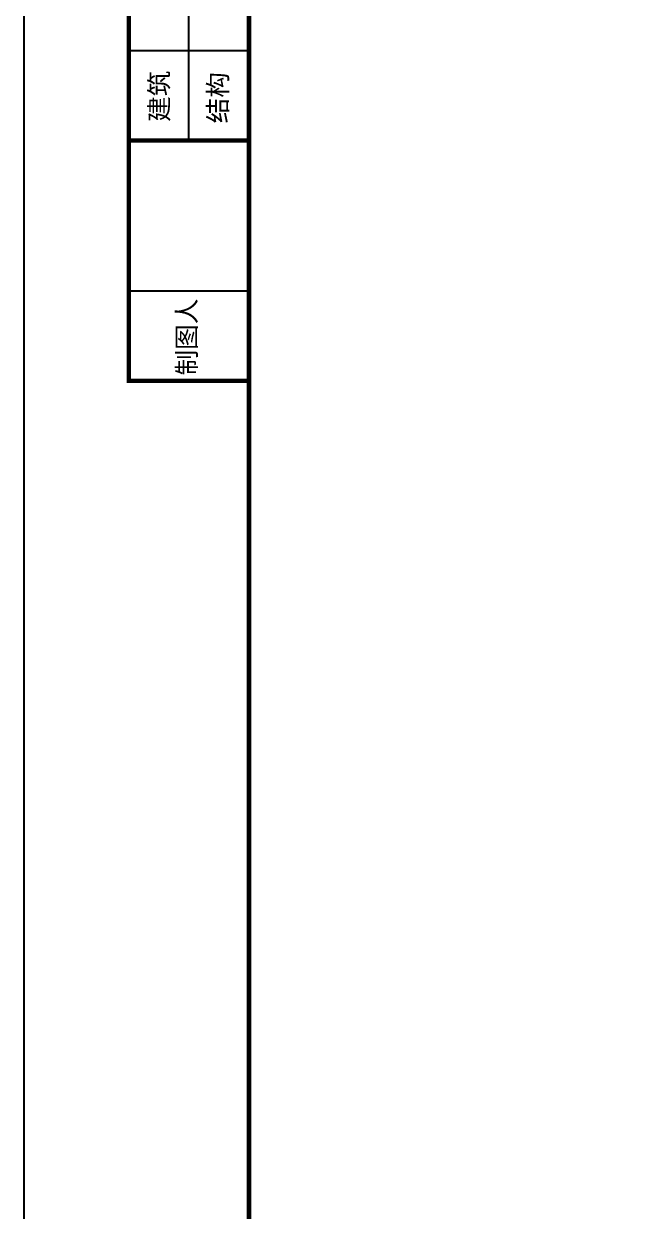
# Model space of a CAD drawing. Header units: millimetres. Extents: x 346472 to 732256, y -34068 to -15883.
# Drawn here: x 655099 to 658609, y -29592 to -22743 of the extents above; entities that cross this region are included whole.
import ezdxf

# ---------------------------------------------------------------- set-up
doc = ezdxf.new("R2010")
doc.units = ezdxf.units.MM
doc.header["$LTSCALE"] = 7
doc.layers.add('图框', color=9, linetype='Continuous')
doc.styles.add('图签-黑体', font='')
doc.styles.get('图签-黑体').set_extended_font_data('SimHei')

msp = doc.modelspace()

# ---------------------------------------------------------------- linework, layer by layer
at = {"layer": '图框', "color": 251}
for p, q in [((656051.3, -23416.8), (656051.3, -16489.1)), ((655704.9, -22897.3), (656397.7, -22897.3)), ((655704.9, -24282.8), (656397.7, -24282.8))]:
    msp.add_line(p, q, dxfattribs=at)
msp.add_lwpolyline([(655098.7, -34068.2), (680817.9, -34068.2), (680817.9, -15882.9), (655098.7, -15882.9)], close=True, dxfattribs=at)
at = {"layer": '图框', "color": 251, "const_width": 26}
for points in [[(655704.9, -24815.4), (655704.9, -16476.1)], [(655704.9, -23416.8), (656397.7, -23416.8)], [(655704.9, -24802.4), (656397.7, -24802.4)]]:
    msp.add_lwpolyline(points, dxfattribs=at)
msp.add_lwpolyline([(656397.7, -16489.1), (680211.7, -16489.1), (680211.7, -33462), (656397.7, -33462)], close=True, dxfattribs=at)

# ---------------------------------------------------------------- texts
at = {"layer": '图框', "color": 251, "style": '图签-黑体'}
for s, p in [('建筑', (655933.9, -23309.4)), ('结构', (656272.6, -23317.4)), ('制图人', (656092.9, -24771.5))]:
    msp.add_text(s, height=108.25, rotation=90, dxfattribs=at).set_placement(p)

doc.saveas('drawing.dxf')
